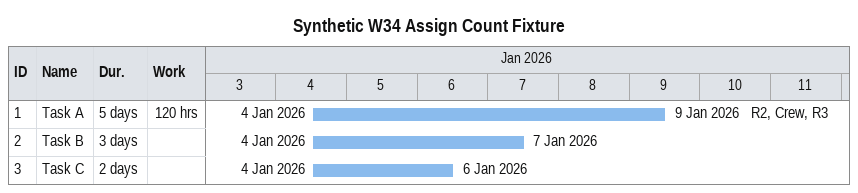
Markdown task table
Synthetic W34 Assign Count Fixture

| ID | Task | Duration | Start | Finish | Resources | Work (h) |
|---|---|---|---|---|---|---|
| 1 | Task A | 5d | 2026-01-04 | 2026-01-09 | R2, Crew, R3 | 120 |
| 2 | Task B | 3d | 2026-01-04 | 2026-01-07 |  |  |
| 3 | Task C | 2d | 2026-01-04 | 2026-01-06 |  |  |
